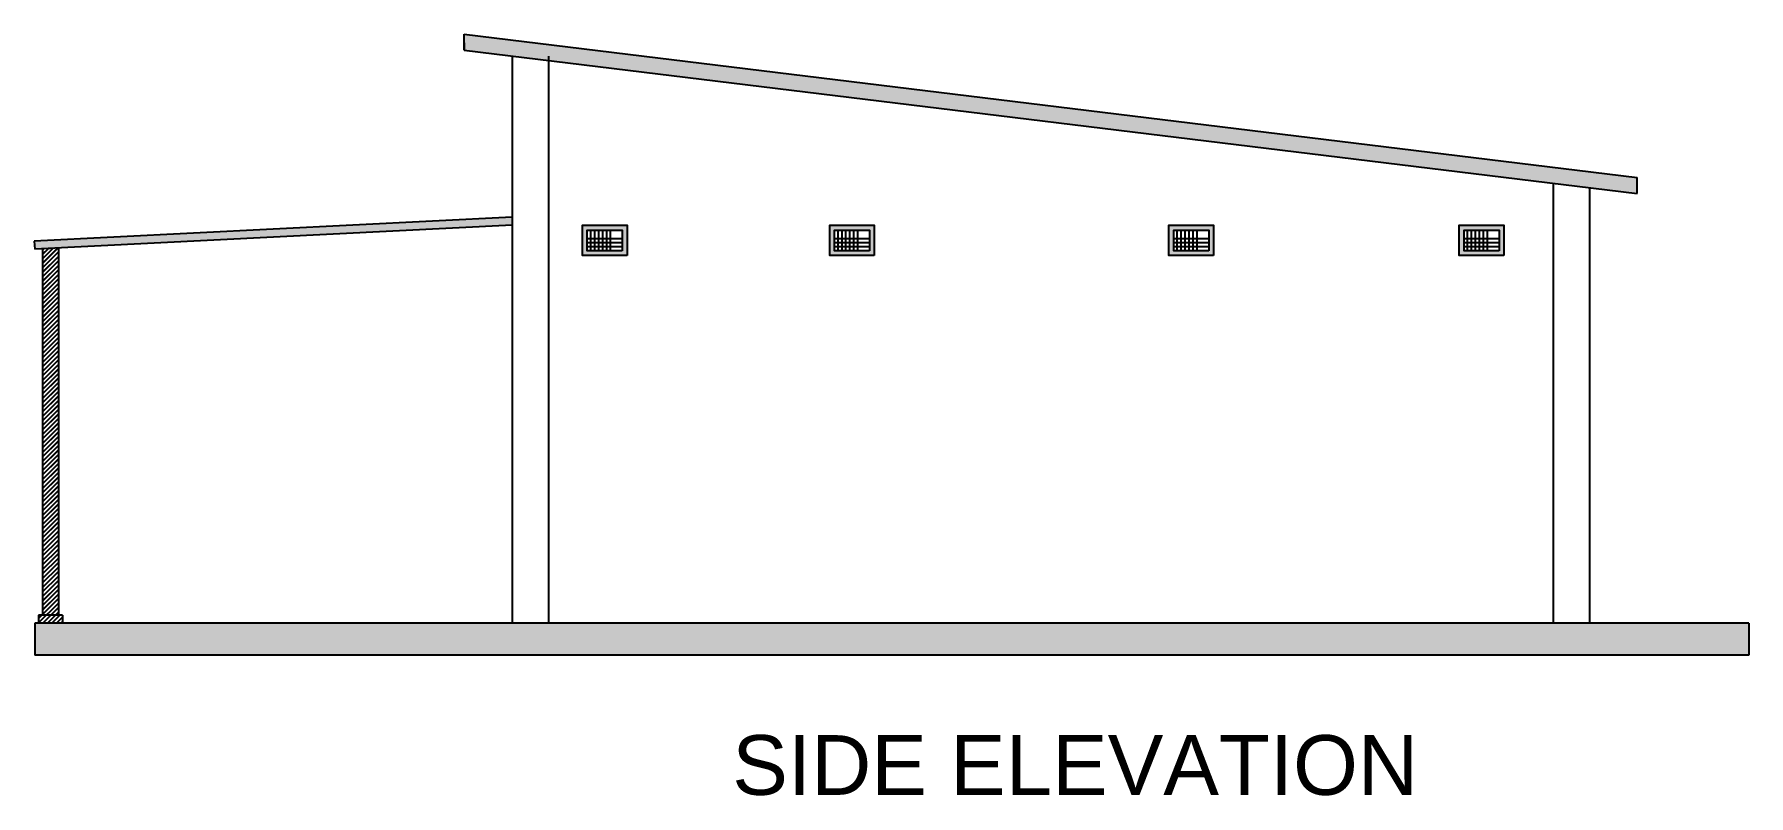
# Model space of a CAD drawing. Header units: millimetres. Extents: x 5556507 to 5811433, y 7824531 to 7923252.
# Drawn here: x 5632868 to 5643642, y 7893113 to 7897897 of the extents above; entities that cross this region are included whole.
import ezdxf

# ---------------------------------------------------------------- set-up
doc = ezdxf.new("R2010")
doc.units = ezdxf.units.MM
doc.layers.add('text', color=8, linetype='Continuous')
doc.styles.get("Standard").update_dxf_attribs({"font": 'arial.ttf'})

msp = doc.modelspace()

# ---------------------------------------------------------------- hatches: boundary and pattern name
for points in [[(5635570.072, 7897897.008), (5635570.072, 7897797.008), (5642941.572, 7896897.008), (5642941.572, 7896997.008)], [(5635870.072, 7896747.071), (5635870.072, 7896697.008), (5632870.072, 7896547.008), (5632867.575, 7896596.946)]]:
    msp.add_hatch(color=1).paths.add_polyline_path(points)
at = {"true_color": 0x636466}
h = msp.add_hatch(color=251, dxfattribs=at)
h.paths.add_polyline_path([(5636312.521, 7896507.008), (5636592.521, 7896507.008), (5636592.521, 7896697.008), (5636312.521, 7896697.008)])
h.paths.add_polyline_path([(5636342.521, 7896537.008), (5636342.521, 7896667.008), (5636562.521, 7896667.008), (5636562.521, 7896537.008)], flags=16)
h.paths.add_polyline_path([(5636362.521, 7896562.008), (5636362.521, 7896652.008), (5636537.521, 7896652.008), (5636537.521, 7896562.008)], flags=0)
h.paths.add_polyline_path([(5636512.521, 7896587.008), (5636387.521, 7896587.008), (5636387.521, 7896637.008), (5636512.521, 7896637.008)], flags=0)
h.paths.add_polyline_path([(5636362.521, 7896562.008), (5636387.521, 7896562.008), (5636387.521, 7896587.008), (5636362.521, 7896587.008)], flags=0)
h.paths.add_polyline_path([(5636387.521, 7896562.008), (5636412.521, 7896562.008), (5636412.521, 7896587.008), (5636387.521, 7896587.008)], flags=0)
h.paths.add_polyline_path([(5636437.521, 7896562.008), (5636462.521, 7896562.008), (5636462.521, 7896587.008), (5636437.521, 7896587.008)], flags=0)
h.paths.add_polyline_path([(5636412.521, 7896562.008), (5636437.521, 7896562.008), (5636437.521, 7896587.008), (5636412.521, 7896587.008)], flags=0)
h.paths.add_polyline_path([(5636462.521, 7896562.008), (5636487.521, 7896562.008), (5636487.521, 7896587.008), (5636462.521, 7896587.008)], flags=0)
h.paths.add_polyline_path([(5636487.521, 7896562.008), (5636512.521, 7896562.008), (5636512.521, 7896587.008), (5636487.521, 7896587.008)], flags=0)
h.paths.add_polyline_path([(5636512.521, 7896562.008), (5636537.521, 7896562.008), (5636537.521, 7896587.008), (5636512.521, 7896587.008)], flags=0)
h.paths.add_polyline_path([(5636512.521, 7896587.008), (5636537.521, 7896587.008), (5636537.521, 7896612.008), (5636512.521, 7896612.008)], flags=0)
h.paths.add_polyline_path([(5636512.521, 7896612.008), (5636537.521, 7896612.008), (5636537.521, 7896637.008), (5636512.521, 7896637.008)], flags=0)
h.paths.add_polyline_path([(5636512.521, 7896637.008), (5636537.521, 7896637.008), (5636537.521, 7896652.008), (5636512.521, 7896652.008)], flags=0)
h.paths.add_polyline_path([(5636487.521, 7896637.008), (5636512.521, 7896637.008), (5636512.521, 7896652.008), (5636487.521, 7896652.008)], flags=0)
h.paths.add_polyline_path([(5636462.521, 7896637.008), (5636487.521, 7896637.008), (5636487.521, 7896652.008), (5636462.521, 7896652.008)], flags=0)
h.paths.add_polyline_path([(5636437.521, 7896637.008), (5636462.521, 7896637.008), (5636462.521, 7896652.008), (5636437.521, 7896652.008)], flags=0)
h.paths.add_polyline_path([(5636412.521, 7896637.008), (5636437.521, 7896637.008), (5636437.521, 7896652.008), (5636412.521, 7896652.008)], flags=0)
h.paths.add_polyline_path([(5636387.521, 7896637.008), (5636412.521, 7896637.008), (5636412.521, 7896652.008), (5636387.521, 7896652.008)], flags=0)
h.paths.add_polyline_path([(5636362.521, 7896637.008), (5636387.521, 7896637.008), (5636387.521, 7896652.008), (5636362.521, 7896652.008)], flags=0)
h.paths.add_polyline_path([(5636362.521, 7896612.008), (5636387.521, 7896612.008), (5636387.521, 7896637.008), (5636362.521, 7896637.008)], flags=0)
h.paths.add_polyline_path([(5636362.521, 7896587.008), (5636387.521, 7896587.008), (5636387.521, 7896612.008), (5636362.521, 7896612.008)], flags=0)
h = msp.add_hatch(color=251, dxfattribs=at)
h.paths.add_polyline_path([(5637866.54, 7896507.008), (5638146.54, 7896507.008), (5638146.54, 7896697.008), (5637866.54, 7896697.008)])
h.paths.add_polyline_path([(5637896.54, 7896537.008), (5637896.54, 7896667.008), (5638116.54, 7896667.008), (5638116.54, 7896537.008)], flags=16)
h.paths.add_polyline_path([(5637916.54, 7896562.008), (5637916.54, 7896652.008), (5638091.54, 7896652.008), (5638091.54, 7896562.008)], flags=0)
h.paths.add_polyline_path([(5638066.54, 7896587.008), (5637941.54, 7896587.008), (5637941.54, 7896637.008), (5638066.54, 7896637.008)], flags=0)
h.paths.add_polyline_path([(5637916.54, 7896562.008), (5637941.54, 7896562.008), (5637941.54, 7896587.008), (5637916.54, 7896587.008)], flags=0)
h.paths.add_polyline_path([(5637941.54, 7896562.008), (5637966.54, 7896562.008), (5637966.54, 7896587.008), (5637941.54, 7896587.008)], flags=0)
h.paths.add_polyline_path([(5637991.54, 7896562.008), (5638016.54, 7896562.008), (5638016.54, 7896587.008), (5637991.54, 7896587.008)], flags=0)
h.paths.add_polyline_path([(5637966.54, 7896562.008), (5637991.54, 7896562.008), (5637991.54, 7896587.008), (5637966.54, 7896587.008)], flags=0)
h.paths.add_polyline_path([(5638016.54, 7896562.008), (5638041.54, 7896562.008), (5638041.54, 7896587.008), (5638016.54, 7896587.008)], flags=0)
h.paths.add_polyline_path([(5638041.54, 7896562.008), (5638066.54, 7896562.008), (5638066.54, 7896587.008), (5638041.54, 7896587.008)], flags=0)
h.paths.add_polyline_path([(5638066.54, 7896562.008), (5638091.54, 7896562.008), (5638091.54, 7896587.008), (5638066.54, 7896587.008)], flags=0)
h.paths.add_polyline_path([(5638066.54, 7896587.008), (5638091.54, 7896587.008), (5638091.54, 7896612.008), (5638066.54, 7896612.008)], flags=0)
h.paths.add_polyline_path([(5638066.54, 7896612.008), (5638091.54, 7896612.008), (5638091.54, 7896637.008), (5638066.54, 7896637.008)], flags=0)
h.paths.add_polyline_path([(5638066.54, 7896637.008), (5638091.54, 7896637.008), (5638091.54, 7896652.008), (5638066.54, 7896652.008)], flags=0)
h.paths.add_polyline_path([(5638041.54, 7896637.008), (5638066.54, 7896637.008), (5638066.54, 7896652.008), (5638041.54, 7896652.008)], flags=0)
h.paths.add_polyline_path([(5638016.54, 7896637.008), (5638041.54, 7896637.008), (5638041.54, 7896652.008), (5638016.54, 7896652.008)], flags=0)
h.paths.add_polyline_path([(5637991.54, 7896637.008), (5638016.54, 7896637.008), (5638016.54, 7896652.008), (5637991.54, 7896652.008)], flags=0)
h.paths.add_polyline_path([(5637966.54, 7896637.008), (5637991.54, 7896637.008), (5637991.54, 7896652.008), (5637966.54, 7896652.008)], flags=0)
h.paths.add_polyline_path([(5637941.54, 7896637.008), (5637966.54, 7896637.008), (5637966.54, 7896652.008), (5637941.54, 7896652.008)], flags=0)
h.paths.add_polyline_path([(5637916.54, 7896637.008), (5637941.54, 7896637.008), (5637941.54, 7896652.008), (5637916.54, 7896652.008)], flags=0)
h.paths.add_polyline_path([(5637916.54, 7896612.008), (5637941.54, 7896612.008), (5637941.54, 7896637.008), (5637916.54, 7896637.008)], flags=0)
h.paths.add_polyline_path([(5637916.54, 7896587.008), (5637941.54, 7896587.008), (5637941.54, 7896612.008), (5637916.54, 7896612.008)], flags=0)
h = msp.add_hatch(color=251, dxfattribs=at)
h.paths.add_polyline_path([(5639998.441, 7896507.008), (5640278.441, 7896507.008), (5640278.441, 7896697.008), (5639998.441, 7896697.008)])
h.paths.add_polyline_path([(5640028.441, 7896537.008), (5640028.441, 7896667.008), (5640248.441, 7896667.008), (5640248.441, 7896537.008)], flags=16)
h.paths.add_polyline_path([(5640048.441, 7896562.008), (5640048.441, 7896652.008), (5640223.441, 7896652.008), (5640223.441, 7896562.008)], flags=0)
h.paths.add_polyline_path([(5640198.441, 7896587.008), (5640073.441, 7896587.008), (5640073.441, 7896637.008), (5640198.441, 7896637.008)], flags=0)
h.paths.add_polyline_path([(5640048.441, 7896562.008), (5640073.441, 7896562.008), (5640073.441, 7896587.008), (5640048.441, 7896587.008)], flags=0)
h.paths.add_polyline_path([(5640073.441, 7896562.008), (5640098.441, 7896562.008), (5640098.441, 7896587.008), (5640073.441, 7896587.008)], flags=0)
h.paths.add_polyline_path([(5640123.441, 7896562.008), (5640148.441, 7896562.008), (5640148.441, 7896587.008), (5640123.441, 7896587.008)], flags=0)
h.paths.add_polyline_path([(5640098.441, 7896562.008), (5640123.441, 7896562.008), (5640123.441, 7896587.008), (5640098.441, 7896587.008)], flags=0)
h.paths.add_polyline_path([(5640148.441, 7896562.008), (5640173.441, 7896562.008), (5640173.441, 7896587.008), (5640148.441, 7896587.008)], flags=0)
h.paths.add_polyline_path([(5640173.441, 7896562.008), (5640198.441, 7896562.008), (5640198.441, 7896587.008), (5640173.441, 7896587.008)], flags=0)
h.paths.add_polyline_path([(5640198.441, 7896562.008), (5640223.441, 7896562.008), (5640223.441, 7896587.008), (5640198.441, 7896587.008)], flags=0)
h.paths.add_polyline_path([(5640198.441, 7896587.008), (5640223.441, 7896587.008), (5640223.441, 7896612.008), (5640198.441, 7896612.008)], flags=0)
h.paths.add_polyline_path([(5640198.441, 7896612.008), (5640223.441, 7896612.008), (5640223.441, 7896637.008), (5640198.441, 7896637.008)], flags=0)
h.paths.add_polyline_path([(5640198.441, 7896637.008), (5640223.441, 7896637.008), (5640223.441, 7896652.008), (5640198.441, 7896652.008)], flags=0)
h.paths.add_polyline_path([(5640173.441, 7896637.008), (5640198.441, 7896637.008), (5640198.441, 7896652.008), (5640173.441, 7896652.008)], flags=0)
h.paths.add_polyline_path([(5640148.441, 7896637.008), (5640173.441, 7896637.008), (5640173.441, 7896652.008), (5640148.441, 7896652.008)], flags=0)
h.paths.add_polyline_path([(5640123.441, 7896637.008), (5640148.441, 7896637.008), (5640148.441, 7896652.008), (5640123.441, 7896652.008)], flags=0)
h.paths.add_polyline_path([(5640098.441, 7896637.008), (5640123.441, 7896637.008), (5640123.441, 7896652.008), (5640098.441, 7896652.008)], flags=0)
h.paths.add_polyline_path([(5640073.441, 7896637.008), (5640098.441, 7896637.008), (5640098.441, 7896652.008), (5640073.441, 7896652.008)], flags=0)
h.paths.add_polyline_path([(5640048.441, 7896637.008), (5640073.441, 7896637.008), (5640073.441, 7896652.008), (5640048.441, 7896652.008)], flags=0)
h.paths.add_polyline_path([(5640048.441, 7896612.008), (5640073.441, 7896612.008), (5640073.441, 7896637.008), (5640048.441, 7896637.008)], flags=0)
h.paths.add_polyline_path([(5640048.441, 7896587.008), (5640073.441, 7896587.008), (5640073.441, 7896612.008), (5640048.441, 7896612.008)], flags=0)
h = msp.add_hatch(color=251, dxfattribs=at)
h.paths.add_polyline_path([(5641822.994, 7896507.008), (5642102.994, 7896507.008), (5642102.994, 7896697.008), (5641822.994, 7896697.008)])
h.paths.add_polyline_path([(5641852.994, 7896537.008), (5641852.994, 7896667.008), (5642072.994, 7896667.008), (5642072.994, 7896537.008)], flags=16)
h.paths.add_polyline_path([(5641872.994, 7896562.008), (5641872.994, 7896652.008), (5642047.994, 7896652.008), (5642047.994, 7896562.008)], flags=0)
h.paths.add_polyline_path([(5642022.994, 7896587.008), (5641897.994, 7896587.008), (5641897.994, 7896637.008), (5642022.994, 7896637.008)], flags=0)
h.paths.add_polyline_path([(5641872.994, 7896562.008), (5641897.994, 7896562.008), (5641897.994, 7896587.008), (5641872.994, 7896587.008)], flags=0)
h.paths.add_polyline_path([(5641897.994, 7896562.008), (5641922.994, 7896562.008), (5641922.994, 7896587.008), (5641897.994, 7896587.008)], flags=0)
h.paths.add_polyline_path([(5641947.994, 7896562.008), (5641972.994, 7896562.008), (5641972.994, 7896587.008), (5641947.994, 7896587.008)], flags=0)
h.paths.add_polyline_path([(5641922.994, 7896562.008), (5641947.994, 7896562.008), (5641947.994, 7896587.008), (5641922.994, 7896587.008)], flags=0)
h.paths.add_polyline_path([(5641972.994, 7896562.008), (5641997.994, 7896562.008), (5641997.994, 7896587.008), (5641972.994, 7896587.008)], flags=0)
h.paths.add_polyline_path([(5641997.994, 7896562.008), (5642022.994, 7896562.008), (5642022.994, 7896587.008), (5641997.994, 7896587.008)], flags=0)
h.paths.add_polyline_path([(5642022.994, 7896562.008), (5642047.994, 7896562.008), (5642047.994, 7896587.008), (5642022.994, 7896587.008)], flags=0)
h.paths.add_polyline_path([(5642022.994, 7896587.008), (5642047.994, 7896587.008), (5642047.994, 7896612.008), (5642022.994, 7896612.008)], flags=0)
h.paths.add_polyline_path([(5642022.994, 7896612.008), (5642047.994, 7896612.008), (5642047.994, 7896637.008), (5642022.994, 7896637.008)], flags=0)
h.paths.add_polyline_path([(5642022.994, 7896637.008), (5642047.994, 7896637.008), (5642047.994, 7896652.008), (5642022.994, 7896652.008)], flags=0)
h.paths.add_polyline_path([(5641997.994, 7896637.008), (5642022.994, 7896637.008), (5642022.994, 7896652.008), (5641997.994, 7896652.008)], flags=0)
h.paths.add_polyline_path([(5641972.994, 7896637.008), (5641997.994, 7896637.008), (5641997.994, 7896652.008), (5641972.994, 7896652.008)], flags=0)
h.paths.add_polyline_path([(5641947.994, 7896637.008), (5641972.994, 7896637.008), (5641972.994, 7896652.008), (5641947.994, 7896652.008)], flags=0)
h.paths.add_polyline_path([(5641922.994, 7896637.008), (5641947.994, 7896637.008), (5641947.994, 7896652.008), (5641922.994, 7896652.008)], flags=0)
h.paths.add_polyline_path([(5641897.994, 7896637.008), (5641922.994, 7896637.008), (5641922.994, 7896652.008), (5641897.994, 7896652.008)], flags=0)
h.paths.add_polyline_path([(5641872.994, 7896637.008), (5641897.994, 7896637.008), (5641897.994, 7896652.008), (5641872.994, 7896652.008)], flags=0)
h.paths.add_polyline_path([(5641872.994, 7896612.008), (5641897.994, 7896612.008), (5641897.994, 7896637.008), (5641872.994, 7896637.008)], flags=0)
h.paths.add_polyline_path([(5641872.994, 7896587.008), (5641897.994, 7896587.008), (5641897.994, 7896612.008), (5641872.994, 7896612.008)], flags=0)
h = msp.add_hatch()
h.set_pattern_fill('JIS_LC_20', color=8, style=0)
h.set_pattern_definition([(45, (-2742.359, -18407.46), (-14.142135624, 14.142135624), []), (45, (-2741.959, -18407.46), (-14.142135624, 14.142135624), [])])
h.paths.add_polyline_path([(5632920.072, 7896549.508), (5633020.072, 7896554.508), (5633020.072, 7894247.008), (5632920.072, 7894247.008)])
h.paths.add_polyline_path([(5632895.072, 7894247.008), (5633045.072, 7894247.008), (5633045.072, 7894197.008), (5632895.072, 7894197.008)])
h = msp.add_hatch()
h.set_pattern_fill('AR-CONC', color=8, style=0)
h.set_pattern_definition([(50, (-2742.36, -18407.46), (182.184669, -15.9390855), [19.05, -209.55]), (355, (-2742.36, -18407.46), (-35.2434214, 191.0568452), [15.24, -167.640584]), (100.4514447, (-2727.18, -18408.79), (146.941247, 175.117752), [16.1900088, -178.0902446]), (46.1842, (-2742.36, -18356.66), (271.079041, -42.042328), [28.575, -314.325]), (96.6355576, (-2719.77, -18360.16), (237.404134, 247.4261246), [24.285023, -267.135608]), (351.1841512, (-2742.36, -18356.66), (237.404134, 247.4261246), [22.859967, -251.459732]), (21, (-2716.96, -18369.36), (151.6143913, -102.2651982), [19.05, -209.55]), (326, (-2716.96, -18369.36), (61.8020283, 184.187966), [15.24, -167.64]), (71.451445, (-2704.32, -18377.88), (213.4164193, 81.922769), [16.1900088, -178.0899376]), (37.5, (-2742.36, -18407.46), (3.08860325, 84.55503887), [0, -165.608, 0, -170.18, 0, -168.275]), (7.5, (-2742.36, -18407.46), (66.8196625, 100.1805748), [0, -97.028, 0, -161.798, 0, -64.135]), (327.5, (-2799, -18407.46), (135.59059517, -5.728744), [0, -63.5, 0, -198.12, 0, -262.89]), (317.5, (-2824.4, -18407.46), (148.1291814, 25.426491), [0, -82.55, 0, -131.572, 0, -186.69])])
h.paths.add_polyline_path([(5632870.072, 7894197.008), (5632870.072, 7893997.008), (5643641.572, 7893997.008), (5643641.572, 7894197.008)])

# ---------------------------------------------------------------- linework, layer by layer
for p, q in [((5635570.072, 7897797.008), (5635570.072, 7897897.008)), ((5635570.072, 7897897.008), (5642941.572, 7896997.008)), ((5635570.072, 7897842.396), (5635570.072, 7897797.008)), ((5635570.072, 7897797.008), (5642941.572, 7896897.008)), ((5635870.072, 7897760.381), (5635870.072, 7894197.008)), ((5636098.672, 7897760.381), (5636098.672, 7894197.008)), ((5642412.972, 7896961.546), (5642412.972, 7894197.008)), ((5642641.572, 7896933.636), (5642641.572, 7894197.008)), ((5642941.572, 7896897.008), (5642941.572, 7896997.008)), ((5635870.072, 7896747.071), (5632867.575, 7896596.946)), ((5635870.072, 7896697.008), (5632870.072, 7896547.008)), ((5632867.575, 7896596.946), (5632870.072, 7896547.008)), ((5636562.521, 7896612.008), (5636342.521, 7896612.008)), ((5636562.521, 7896587.008), (5636342.521, 7896587.008)), ((5636362.521, 7896667.008), (5636362.521, 7896537.008)), ((5636387.521, 7896667.008), (5636387.521, 7896537.008)), ((5636412.521, 7896667.008), (5636412.521, 7896537.008)), ((5636437.521, 7896667.008), (5636437.521, 7896537.008)), ((5636462.521, 7896667.008), (5636462.521, 7896537.008)), ((5636487.521, 7896667.008), (5636487.521, 7896537.008)), ((5638116.54, 7896612.008), (5637896.54, 7896612.008)), ((5638116.54, 7896587.008), (5637896.54, 7896587.008)), ((5637916.54, 7896667.008), (5637916.54, 7896537.008)), ((5637941.54, 7896667.008), (5637941.54, 7896537.008)), ((5637966.54, 7896667.008), (5637966.54, 7896537.008)), ((5637991.54, 7896667.008), (5637991.54, 7896537.008)), ((5638016.54, 7896667.008), (5638016.54, 7896537.008)), ((5638041.54, 7896667.008), (5638041.54, 7896537.008)), ((5640248.441, 7896612.008), (5640028.441, 7896612.008)), ((5640248.441, 7896587.008), (5640028.441, 7896587.008)), ((5640048.441, 7896667.008), (5640048.441, 7896537.008)), ((5640073.441, 7896667.008), (5640073.441, 7896537.008)), ((5640098.441, 7896667.008), (5640098.441, 7896537.008)), ((5640123.441, 7896667.008), (5640123.441, 7896537.008)), ((5640148.441, 7896667.008), (5640148.441, 7896537.008)), ((5640173.441, 7896667.008), (5640173.441, 7896537.008)), ((5642072.994, 7896612.008), (5641852.994, 7896612.008)), ((5642072.994, 7896587.008), (5641852.994, 7896587.008)), ((5641872.994, 7896667.008), (5641872.994, 7896537.008)), ((5641897.994, 7896667.008), (5641897.994, 7896537.008)), ((5641922.994, 7896667.008), (5641922.994, 7896537.008)), ((5641947.994, 7896667.008), (5641947.994, 7896537.008)), ((5641972.994, 7896667.008), (5641972.994, 7896537.008)), ((5641997.994, 7896667.008), (5641997.994, 7896537.008)), ((5632970.072, 7896552.008), (5632920.072, 7896549.508)), ((5632920.072, 7896549.508), (5632920.072, 7894247.008)), ((5633020.072, 7896554.508), (5633020.072, 7894247.008)), ((5636562.521, 7896562.008), (5636342.521, 7896562.008)), ((5638116.54, 7896562.008), (5637896.54, 7896562.008)), ((5640248.441, 7896562.008), (5640028.441, 7896562.008)), ((5642072.994, 7896562.008), (5641852.994, 7896562.008)), ((5633045.072, 7894247.008), (5632895.072, 7894247.008)), ((5632895.072, 7894247.008), (5632895.072, 7894197.008)), ((5633045.072, 7894247.008), (5633045.072, 7894197.008)), ((5643641.572, 7894197.008), (5632870.072, 7894197.008)), ((5632870.072, 7894197.008), (5632870.072, 7893997.008)), ((5643641.572, 7894197.008), (5643641.572, 7893997.008)), ((5643641.572, 7893997.008), (5632870.072, 7893997.008))]:
    msp.add_line(p, q)
for points in [[(5636592.521, 7896507.008), (5636312.521, 7896507.008), (5636312.521, 7896697.008), (5636592.521, 7896697.008)], [(5638146.54, 7896507.008), (5637866.54, 7896507.008), (5637866.54, 7896697.008), (5638146.54, 7896697.008)], [(5640278.441, 7896507.008), (5639998.441, 7896507.008), (5639998.441, 7896697.008), (5640278.441, 7896697.008)], [(5642102.994, 7896507.008), (5641822.994, 7896507.008), (5641822.994, 7896697.008), (5642102.994, 7896697.008)], [(5636562.521, 7896537.008), (5636342.521, 7896537.008), (5636342.521, 7896667.008), (5636562.521, 7896667.008)], [(5638116.54, 7896537.008), (5637896.54, 7896537.008), (5637896.54, 7896667.008), (5638116.54, 7896667.008)], [(5640248.441, 7896537.008), (5640028.441, 7896537.008), (5640028.441, 7896667.008), (5640248.441, 7896667.008)], [(5642072.994, 7896537.008), (5641852.994, 7896537.008), (5641852.994, 7896667.008), (5642072.994, 7896667.008)]]:
    msp.add_lwpolyline(points, close=True)

# ---------------------------------------------------------------- texts
at = {"layer": 'text'}
msp.add_text('SIDE ELEVATION', height=375.19448, dxfattribs=at).set_placement((5637253.918, 7893118.396))

doc.saveas('drawing.dxf')
